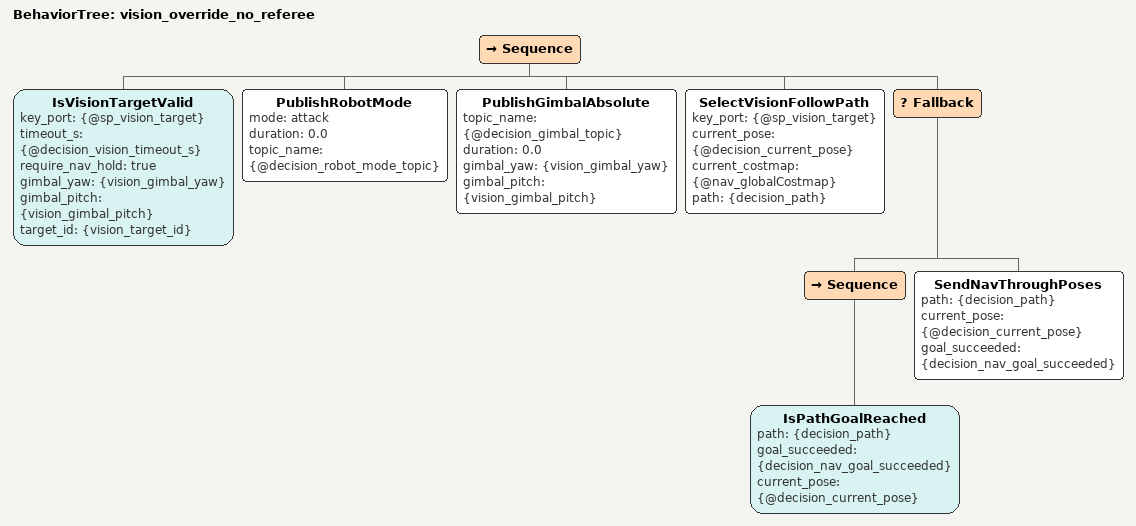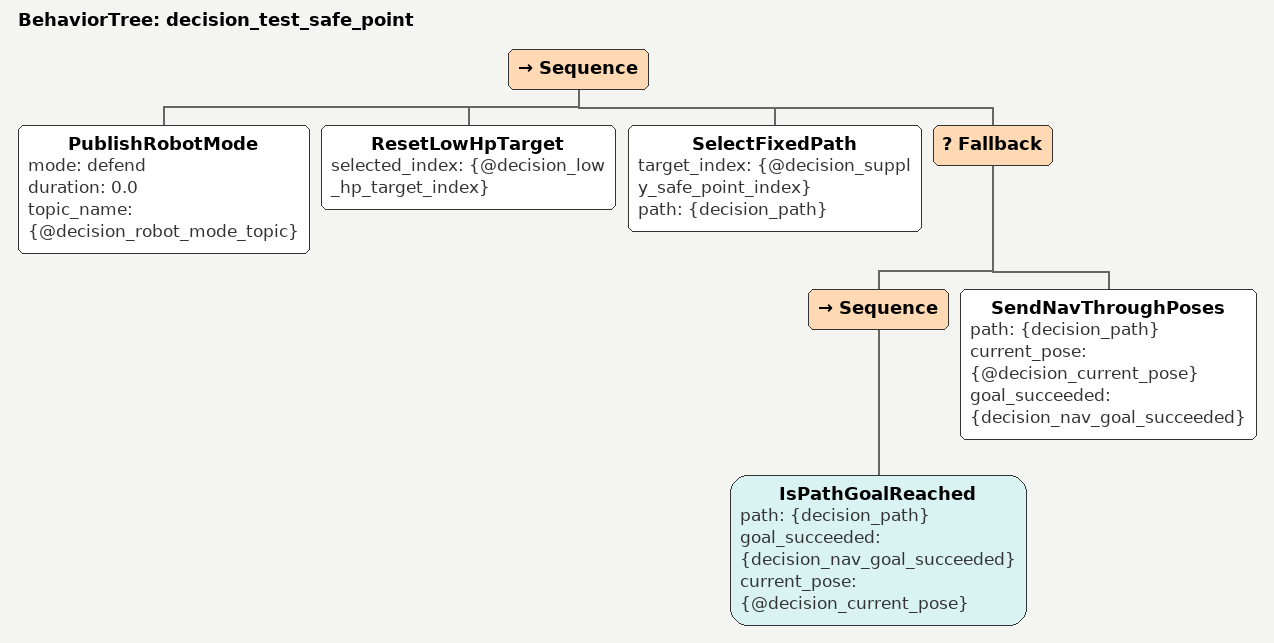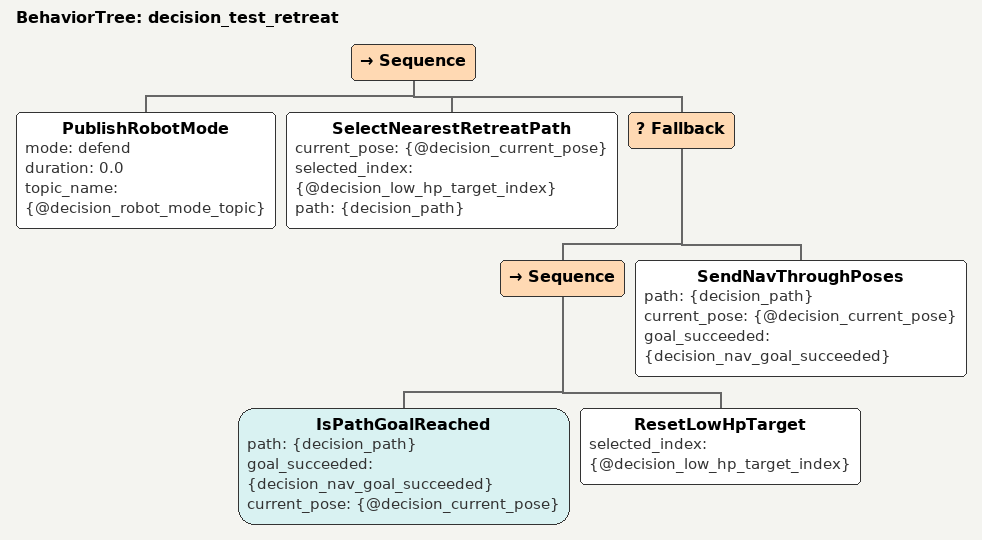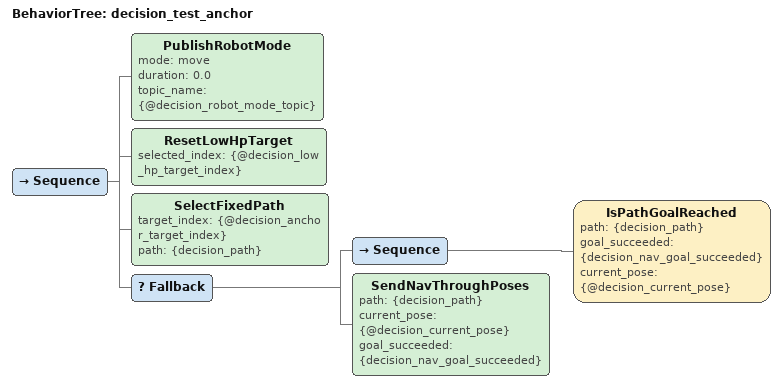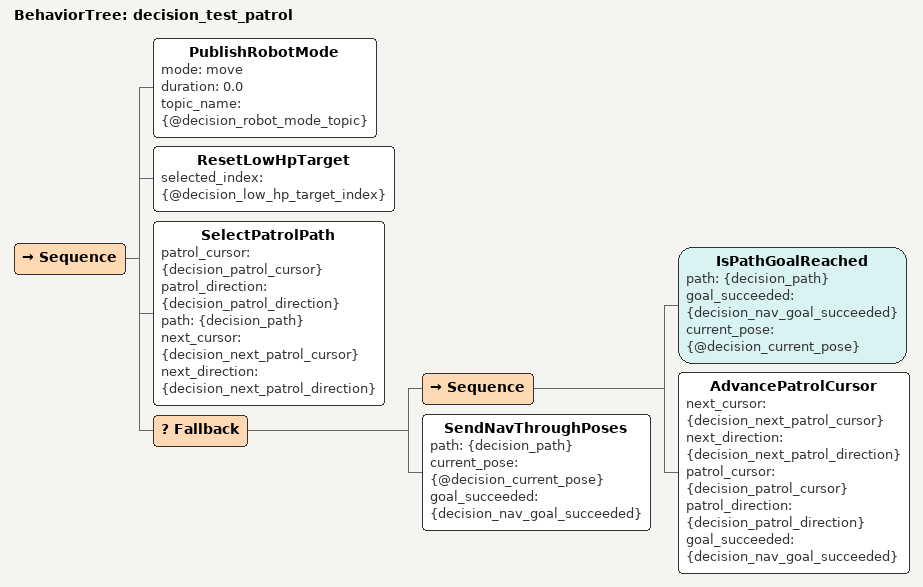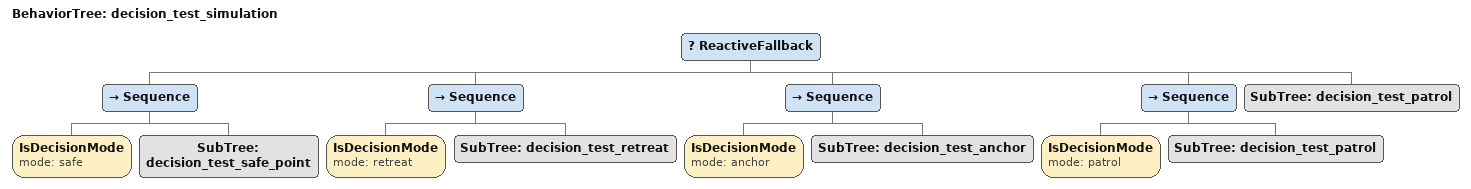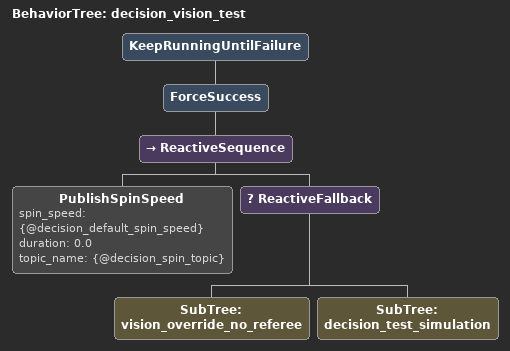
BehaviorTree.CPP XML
<?xml version="1.0" encoding="UTF-8"?>
<root BTCPP_format="4">
  <BehaviorTree ID="vision_override_no_referee">
    <Sequence>
      <IsVisionTargetValid key_port="{@sp_vision_target}"
                           timeout_s="{@decision_vision_timeout_s}"
                           require_nav_hold="true"
                           gimbal_yaw="{vision_gimbal_yaw}"
                           gimbal_pitch="{vision_gimbal_pitch}"
                           target_id="{vision_target_id}"/>
      <PublishRobotMode mode="attack"
                        duration="0.0"
                        topic_name="{@decision_robot_mode_topic}"/>
      <PublishGimbalAbsolute topic_name="{@decision_gimbal_topic}"
                             duration="0.0"
                             gimbal_yaw="{vision_gimbal_yaw}"
                             gimbal_pitch="{vision_gimbal_pitch}"/>
      <SelectVisionFollowPath key_port="{@sp_vision_target}"
                              current_pose="{@decision_current_pose}"
                              current_costmap="{@nav_globalCostmap}"
                              path="{decision_path}"/>
      <Fallback>
        <Sequence>
          <IsPathGoalReached path="{decision_path}"
                             goal_succeeded="{decision_nav_goal_succeeded}"
                             current_pose="{@decision_current_pose}"/>
        </Sequence>
        <SendNavThroughPoses path="{decision_path}"
                             current_pose="{@decision_current_pose}"
                             goal_succeeded="{decision_nav_goal_succeeded}"/>
      </Fallback>
    </Sequence>
  </BehaviorTree>

  <BehaviorTree ID="decision_test_safe_point">
    <Sequence>
      <PublishRobotMode mode="defend"
                        duration="0.0"
                        topic_name="{@decision_robot_mode_topic}"/>
      <ResetLowHpTarget selected_index="{@decision_low_hp_target_index}"/>
      <SelectFixedPath target_index="{@decision_supply_safe_point_index}"
                       path="{decision_path}"/>
      <Fallback>
        <Sequence>
          <IsPathGoalReached path="{decision_path}"
                             goal_succeeded="{decision_nav_goal_succeeded}"
                             current_pose="{@decision_current_pose}"/>
        </Sequence>
        <SendNavThroughPoses path="{decision_path}"
                             current_pose="{@decision_current_pose}"
                             goal_succeeded="{decision_nav_goal_succeeded}"/>
      </Fallback>
    </Sequence>
  </BehaviorTree>

  <BehaviorTree ID="decision_test_retreat">
    <Sequence>
      <PublishRobotMode mode="defend"
                        duration="0.0"
                        topic_name="{@decision_robot_mode_topic}"/>
      <SelectNearestRetreatPath current_pose="{@decision_current_pose}"
                                selected_index="{@decision_low_hp_target_index}"
                                path="{decision_path}"/>
      <Fallback>
        <Sequence>
          <IsPathGoalReached path="{decision_path}"
                             goal_succeeded="{decision_nav_goal_succeeded}"
                             current_pose="{@decision_current_pose}"/>
          <ResetLowHpTarget selected_index="{@decision_low_hp_target_index}"/>
        </Sequence>
        <SendNavThroughPoses path="{decision_path}"
                             current_pose="{@decision_current_pose}"
                             goal_succeeded="{decision_nav_goal_succeeded}"/>
      </Fallback>
    </Sequence>
  </BehaviorTree>

  <BehaviorTree ID="decision_test_anchor">
    <Sequence>
      <PublishRobotMode mode="move"
                        duration="0.0"
                        topic_name="{@decision_robot_mode_topic}"/>
      <ResetLowHpTarget selected_index="{@decision_low_hp_target_index}"/>
      <SelectFixedPath target_index="{@decision_anchor_target_index}"
                       path="{decision_path}"/>
      <Fallback>
        <Sequence>
          <IsPathGoalReached path="{decision_path}"
                             goal_succeeded="{decision_nav_goal_succeeded}"
                             current_pose="{@decision_current_pose}"/>
        </Sequence>
        <SendNavThroughPoses path="{decision_path}"
                             current_pose="{@decision_current_pose}"
                             goal_succeeded="{decision_nav_goal_succeeded}"/>
      </Fallback>
    </Sequence>
  </BehaviorTree>

  <BehaviorTree ID="decision_test_patrol">
    <Sequence>
      <PublishRobotMode mode="move"
                        duration="0.0"
                        topic_name="{@decision_robot_mode_topic}"/>
      <ResetLowHpTarget selected_index="{@decision_low_hp_target_index}"/>
      <SelectPatrolPath patrol_cursor="{decision_patrol_cursor}"
                        patrol_direction="{decision_patrol_direction}"
                        path="{decision_path}"
                        next_cursor="{decision_next_patrol_cursor}"
                        next_direction="{decision_next_patrol_direction}"/>
      <Fallback>
        <Sequence>
          <IsPathGoalReached path="{decision_path}"
                             goal_succeeded="{decision_nav_goal_succeeded}"
                             current_pose="{@decision_current_pose}"/>
          <AdvancePatrolCursor next_cursor="{decision_next_patrol_cursor}"
                               next_direction="{decision_next_patrol_direction}"
                               patrol_cursor="{decision_patrol_cursor}"
                               patrol_direction="{decision_patrol_direction}"
                               goal_succeeded="{decision_nav_goal_succeeded}"/>
        </Sequence>
        <SendNavThroughPoses path="{decision_path}"
                             current_pose="{@decision_current_pose}"
                             goal_succeeded="{decision_nav_goal_succeeded}"/>
      </Fallback>
    </Sequence>
  </BehaviorTree>

  <BehaviorTree ID="decision_test_simulation">
    <ReactiveFallback>
      <Sequence>
        <IsDecisionMode mode="safe"/>
        <SubTree ID="decision_test_safe_point"/>
      </Sequence>

      <Sequence>
        <IsDecisionMode mode="retreat"/>
        <SubTree ID="decision_test_retreat"/>
      </Sequence>

      <Sequence>
        <IsDecisionMode mode="anchor"/>
        <SubTree ID="decision_test_anchor"/>
      </Sequence>

      <Sequence>
        <IsDecisionMode mode="patrol"/>
        <SubTree ID="decision_test_patrol"/>
      </Sequence>

      <SubTree ID="decision_test_patrol"/>
    </ReactiveFallback>
  </BehaviorTree>

  <BehaviorTree ID="decision_vision_test">
    <KeepRunningUntilFailure>
      <ForceSuccess>
        <ReactiveSequence>
          <PublishSpinSpeed spin_speed="{@decision_default_spin_speed}"
                            duration="0.0"
                            topic_name="{@decision_spin_topic}"/>
          <ReactiveFallback>
            <SubTree ID="vision_override_no_referee"/>
            <SubTree ID="decision_test_simulation"/>
          </ReactiveFallback>
        </ReactiveSequence>
      </ForceSuccess>
    </KeepRunningUntilFailure>
  </BehaviorTree>
</root>
